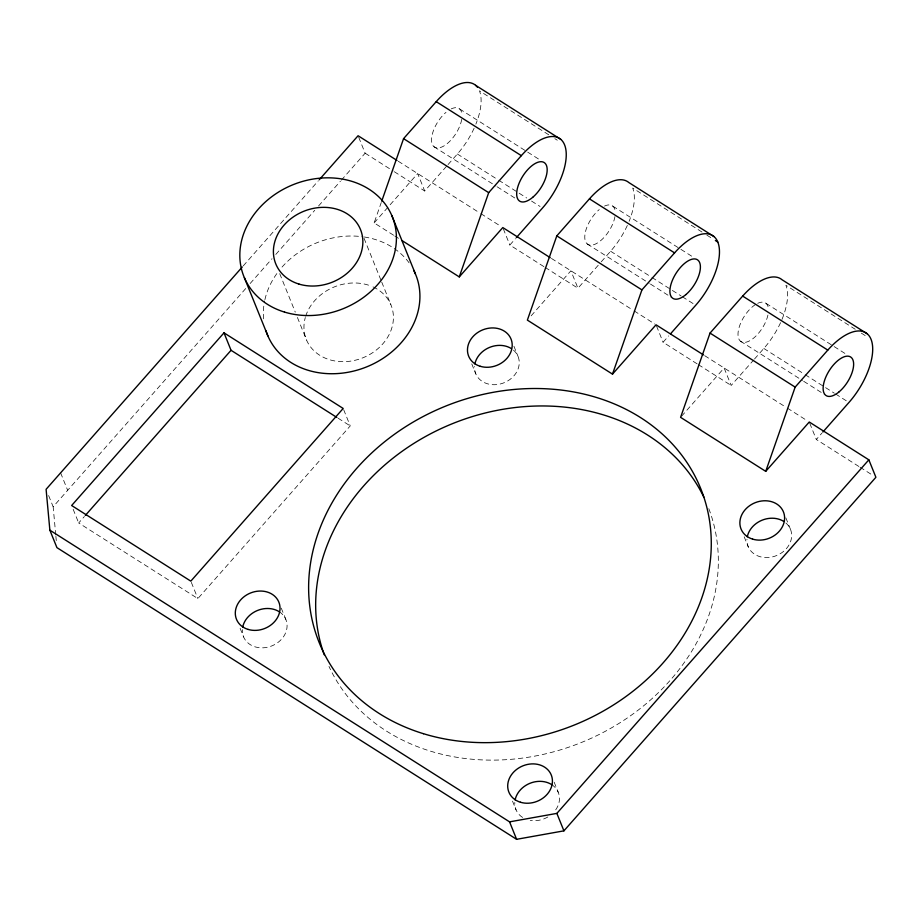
<?xml version="1.0" encoding="UTF-8"?>
<svg xmlns="http://www.w3.org/2000/svg" width="922" height="922" viewBox="0 0 922 922"><rect width="100%" height="100%" fill="white"/><g stroke="black" fill="none" stroke-linecap="round" stroke-linejoin="round"><path stroke-width="0.69" stroke-dasharray="4.61 3.46" d="M393.602 235.237L374.136 222.894L381.259 202.506M243.224 265.916L318.332 180.793M55.758 534.956L53.153 506.766L246.335 287.837M250.139 283.527L272.002 258.748M275.793 254.449L314.759 210.285M318.563 205.975L340.425 181.208M341.37 180.124L365.135 153.202L358.082 135.741M343.687 409.714L350.233 425.918L197.873 598.585L78.693 522.97L84.409 516.493M374.136 222.894L417.666 173.555L424.719 191.004L447.112 165.637M448.046 164.577L457.37 154.009A51.436 24.226 -57.6 0 0 475.349 125.415M543.899 266.631L509.854 245.022L515.444 238.683M531.153 315.82L570.902 270.78L577.956 288.229L600.337 262.862M601.271 261.802L610.606 251.233A51.436 24.226 -57.6 0 0 628.573 222.64M697.136 363.856L663.079 342.246L668.681 335.908M681.542 416.26L724.127 368.005L731.181 385.454L753.574 360.087M754.507 359.027L763.831 348.458A51.436 24.226 -57.6 0 0 785.901 285.278L855.224 329.258M858.878 466.474L816.316 439.471L821.905 433.133M548.763 134.808L479.44 90.829A51.436 24.226 -57.6 0 1 475.89 124.09M554.848 138.669L557.28 140.213M701.988 232.033L632.676 188.053A51.436 24.226 -57.6 0 1 629.115 221.315M706.851 235.122L712.937 238.971M861.298 333.119L867.383 336.968M459.594 108.934L526.485 151.369M527.695 152.142L539.854 159.852M612.819 206.159L679.71 248.594M680.932 249.366L693.09 257.077M766.055 303.384L832.935 345.819M834.156 346.591L847.537 355.074M457.37 154.009L497.5 179.467M498.721 180.239L526.692 197.988M531.556 201.077L540.073 206.482M610.606 251.233L650.736 276.692M651.946 277.464L681.139 295.985M682.349 296.757L694.52 304.479M763.831 348.458L803.961 373.917M805.183 374.689L834.364 393.21M835.586 393.982L846.523 400.932M433.997 146.725L496.013 186.071M497.235 186.843L515.479 198.426M587.222 243.95L649.249 283.296M650.459 284.068L671.135 297.184M740.458 341.175L802.474 380.521M803.696 381.293L824.372 394.409M398.212 161.212L479.694 212.913M480.904 213.674L500.369 226.028M551.448 258.437L632.918 310.126M634.14 310.898L654.816 324.025M704.673 355.662L786.155 407.351M787.365 408.123L806.831 420.478M365.135 153.202L393.106 170.95M394.316 171.723L424.719 191.004M545.121 267.403L577.956 288.229M698.346 364.628L731.181 385.454M860.088 467.247L872.247 474.968M394.812 236.009L398.465 238.325M338.074 418.196L350.233 425.918M809.758 423.267L816.316 439.471M785.844 517.841L790.373 529.055M744.181 536.765L748.215 546.734M656.533 326.042L663.079 342.246M503.308 228.817L509.854 245.022M513.934 346.246L517.968 356.215M471.776 363.925L475.81 373.894M364.04 238.302L381.189 280.761M381.731 282.086L390.847 304.652M554.168 782.202L558.202 792.182M512.517 801.126L516.043 809.862M279.723 273.661L295.271 312.143M297.414 317.445L306.53 340.011M281.256 608.117L285.797 619.33M240.112 628.285L243.639 637.01M191.327 582.381L197.873 598.585M60.61 472.859L67.663 490.32M73.149 509.255L78.693 522.97M48.624 495.54L53.153 506.766M55.885 536.362L56.277 540.592M757.723 303.315A22.854 10.764 -57.6 0 1 768.487 309.4M767.934 315.059A22.854 10.764 -57.6 0 1 749.425 340.921A22.854 10.764 -57.6 0 1 738.407 330.295A22.854 10.764 -57.6 0 1 756.443 303.972M604.498 206.09A22.854 10.764 -57.6 0 1 615.262 212.175M614.939 216.624A22.854 10.764 -57.6 0 1 598.148 242.544A22.854 10.764 -57.6 0 1 584.779 236.528A22.854 10.764 -57.6 0 1 599.242 209.559M451.261 108.865A22.854 10.764 -57.6 0 1 462.026 114.95M461.715 119.399A22.854 10.764 -57.6 0 1 444.923 145.319A22.854 10.764 -57.6 0 1 431.554 139.303A22.854 10.764 -57.6 0 1 446.006 112.334M708.811 508.656A205.733 171.953 -22 0 1 583.638 741.565A205.733 171.953 -22 0 1 328.981 666.422M513.496 350.164A22.854 19.108 -22 0 1 504.38 382.63A22.854 19.108 -22 0 1 474.542 366.495M279.228 611.724A22.854 19.108 -22 0 1 273.569 645.135A22.854 19.108 -22 0 1 242.371 629.611M551.633 784.576A22.854 19.108 -22 0 1 554.145 811.821M547.818 816.996A22.854 19.108 -22 0 1 530.231 820.35M522.613 817.457A22.854 19.108 -22 0 1 514.787 802.463M785.901 523.005A22.854 19.108 -22 0 1 776.785 555.482A22.854 19.108 -22 0 1 746.958 539.335M373.018 286.903A45.72 38.217 -22 0 1 388.658 335.493A45.72 38.217 -22 0 1 333.073 360.629A45.72 38.217 -22 0 1 305.309 317.502M305.689 316.223A45.72 38.217 -22 0 1 371.762 286.35M263.588 318.839A80.007 66.868 -22 0 1 264.637 300.906M264.914 299.638A80.007 66.868 -22 0 1 277.568 272.589M282.04 267.069A80.007 66.868 -22 0 1 362.934 236.793M364.351 237A80.007 66.868 -22 0 1 409.472 263.335"/><path stroke-width="1.38" d="M381.731 201.146L403.571 138.646L436.221 101.651A51.436 24.226 -57.6 0 1 477.389 87.187M402.107 240.642L459.271 276.9L488.695 192.663L521.345 155.657A51.436 24.226 -57.6 0 1 564.575 144.835A51.436 24.226 -57.6 0 1 542.505 208.026L516.378 237.622M713.951 236.551L628.827 182.533A51.436 24.226 -57.6 0 0 589.446 198.864L556.796 235.871L527.372 320.118L612.496 374.125L656.026 324.798L703.451 354.889M612.496 374.125L641.919 289.888L674.57 252.882A51.436 24.226 -57.6 0 1 717.8 242.06A51.436 24.226 -57.6 0 1 695.73 305.251L670.548 333.787M867.176 333.776L782.052 279.758A51.436 24.226 -57.6 0 0 742.671 296.089L710.032 333.096L680.597 417.343L765.721 471.349L809.262 422.011L868.847 459.824L875.9 477.285L563.918 830.849L516.608 839.308L56.922 547.633L49.869 530.185L46.1 489.305L242.267 267M765.721 471.349L795.156 387.113L827.806 350.106A51.436 24.226 -57.6 0 1 871.036 339.284A51.436 24.226 -57.6 0 1 848.955 402.465L822.839 432.072M319.277 179.721L358.082 135.741L397.002 160.44M224 332.842L71.639 505.51L190.819 581.137L343.18 408.458L224 332.842L231.053 350.302L336.853 417.424M85.354 515.41L231.053 350.302M459.271 276.9L502.801 227.573L550.227 257.664M49.869 530.185L509.566 821.859L556.865 813.388L868.847 459.824M475.591 85.308L560.726 139.326M715.368 240.515L717.8 242.06M436.221 101.651L521.345 155.657M589.446 198.864L674.57 252.882M742.671 296.089L827.806 350.106M403.571 138.646L488.695 192.663M556.796 235.871L641.919 289.888M710.032 333.096L795.156 387.113M391.908 215.748L415.407 273.926M556.865 813.388L563.918 830.849M509.566 821.859L516.608 839.308M244.353 277.637L267.853 335.815M324.221 654.793A205.733 171.953 -22 0 1 450.374 424.512A205.733 171.953 -22 0 1 703.82 497.108M474.888 363.925A22.854 19.108 -22 0 1 511.399 348.608M242.716 627.041A22.854 19.108 -22 0 1 279.228 611.724M515.121 799.881A22.854 19.108 -22 0 1 551.633 784.576M747.293 536.765A22.854 19.108 -22 0 1 783.804 521.449M413.701 270.296A80.007 66.868 -22 0 1 367.106 366.702A80.007 66.868 -22 0 1 265.985 330.779M839.17 391.781A22.854 10.764 -57.6 0 0 851.179 357.39A22.854 10.764 -57.6 0 0 824.798 379.691A22.854 10.764 -57.6 0 0 839.17 391.781M685.933 294.556A22.854 10.764 -57.6 0 0 697.954 260.165A22.854 10.764 -57.6 0 0 671.562 282.466A22.854 10.764 -57.6 0 0 685.933 294.556M532.709 197.331A22.854 10.764 -57.6 0 0 544.718 162.94A22.854 10.764 -57.6 0 0 518.337 185.241A22.854 10.764 -57.6 0 0 532.709 197.331M480.224 366.288A22.854 19.108 -22 0 0 512.136 343.618A22.854 19.108 -22 0 0 477.147 332.911A22.854 19.108 -22 0 0 480.224 366.288M752.629 539.128A22.854 19.108 -22 0 0 784.541 516.458A22.854 19.108 -22 0 0 749.551 505.752A22.854 19.108 -22 0 0 752.629 539.128M520.457 802.244A22.854 19.108 -22 0 0 552.37 779.574A22.854 19.108 -22 0 0 517.38 768.867A22.854 19.108 -22 0 0 520.457 802.244M248.053 629.403A22.854 19.108 -22 0 0 279.965 606.734A22.854 19.108 -22 0 0 244.975 596.027A22.854 19.108 -22 0 0 248.053 629.403M423.463 733.705A205.733 171.953 -22 0 0 710.643 529.677A205.733 171.953 -22 0 0 395.745 433.363A205.733 171.953 -22 0 0 423.463 733.705M298.912 284.057A45.72 38.217 -22 0 0 362.726 238.717A45.72 38.217 -22 0 0 292.747 217.315A45.72 38.217 -22 0 0 298.912 284.057M284.495 312.074A80.007 66.868 -22 0 0 396.172 232.724A80.007 66.868 -22 0 0 273.719 195.268A80.007 66.868 -22 0 0 284.495 312.074"/></g></svg>
